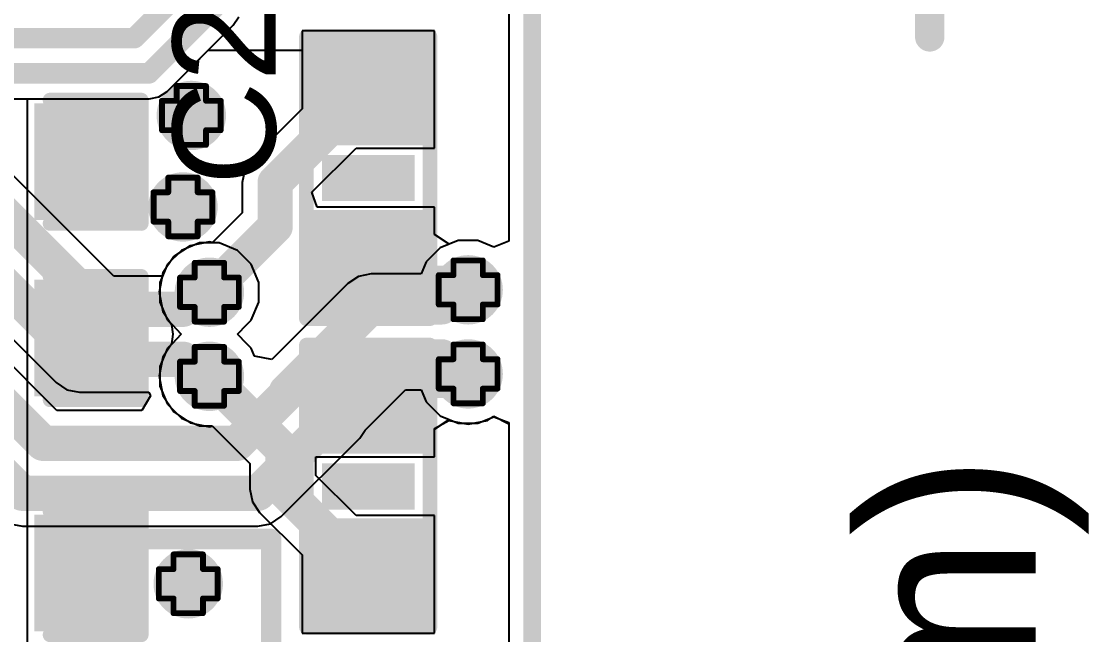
# Model space of a CAD drawing. Header units: inches. Extents: x -25 to 271, y -41 to 15.
# Drawn here: x 74.07 to 83.29, y -14.52 to -9.22 of the extents above; entities that cross this region are included whole.
import ezdxf

# ---------------------------------------------------------------- set-up
doc = ezdxf.new("R2010")
doc.units = ezdxf.units.IN
for name, color, linetype in [('Board_outline', 216, 'Continuous'), ('Bottom Layer', 5, 'Continuous'), ('Dimensions', 6, 'Continuous'), ('Drill Drawing', 1, 'Continuous'), ('Top Glue Points', 56, 'Continuous'), ('Top Layer', 1, 'Continuous'), ('Top Overlay', 2, 'Continuous'), ('Top Paste', 8, 'Continuous'), ('Top Solder', 216, 'Continuous'), ('Via Holes', 16, 'Continuous')]:
    doc.layers.add(name, color=color, linetype=linetype)
doc.styles.add('Arial', font='', dxfattribs={"height": 0.2})
doc.styles.get('Arial').set_extended_font_data('Arial')

# ---------------------------------------------------------------- blocks, each defined once
blk = doc.blocks.new('RES_0603_15')
at = {"layer": 'Top Layer'}
for points in [[(-0.381, 0.4445), (-0.381, -0.4445), (-1.143, -0.4445), (-1.143, 0.4445)], [(1.143, 0.4445), (1.143, -0.4445), (0.381, -0.4445), (0.381, 0.4445)]]:
    blk.add_hatch(color=1, dxfattribs=at).paths.add_polyline_path(points)
at = {"layer": 'Top Paste'}
for points in [[(-0.381, 0.4445), (-0.381, -0.4445), (-1.143, -0.4445), (-1.143, 0.4445)], [(1.143, 0.4445), (1.143, -0.4445), (0.381, -0.4445), (0.381, 0.4445)]]:
    blk.add_hatch(color=8, dxfattribs=at).paths.add_polyline_path(points)
at = {"layer": 'Top Solder'}
for points in [[(-0.2794, 0.5461), (-0.2794, -0.5461), (-1.2446, -0.5461), (-1.2446, 0.5461)], [(1.2446, 0.5461), (1.2446, -0.5461), (0.2794, -0.5461), (0.2794, 0.5461)]]:
    blk.add_hatch(color=216, dxfattribs=at).paths.add_polyline_path(points)
at = {"layer": 'Top Overlay', "const_width": 0.127}
for points in [[(-1.2192, -0.5334), (-1.2192, 0.5334)], [(1.2192, 0.5334), (-1.2192, 0.5334)], [(1.2192, -0.5334), (1.2192, 0.5334)], [(1.2192, -0.5334), (-1.2192, -0.5334)]]:
    blk.add_lwpolyline(points, dxfattribs=at)
at = {"layer": 'Top Overlay', "const_width": 0.0635}
for points in [[(-1.25095, 0.5334, 1), (-1.18745, 0.5334, 1)], [(-1.25095, 0.5334, 1), (-1.18745, 0.5334, 1)], [(1.18745, 0.5334, 1), (1.25095, 0.5334, 1)], [(1.18745, 0.5334, 1), (1.25095, 0.5334, 1)], [(-1.25095, -0.5334, 1), (-1.18745, -0.5334, 1)], [(-1.25095, -0.5334, 1), (-1.18745, -0.5334, 1)], [(1.18745, -0.5334, 1), (1.25095, -0.5334, 1)], [(1.18745, -0.5334, 1), (1.25095, -0.5334, 1)]]:
    blk.add_lwpolyline(points, format="xyb", close=True, dxfattribs=at)
blk = doc.blocks.new('RES_0603_16')
at = {"layer": 'Top Layer'}
for points in [[(-0.381, 0.4445), (-0.381, -0.4445), (-1.143, -0.4445), (-1.143, 0.4445)], [(1.143, 0.4445), (1.143, -0.4445), (0.381, -0.4445), (0.381, 0.4445)]]:
    blk.add_hatch(color=1, dxfattribs=at).paths.add_polyline_path(points)
at = {"layer": 'Top Paste'}
for points in [[(-0.381, 0.4445), (-0.381, -0.4445), (-1.143, -0.4445), (-1.143, 0.4445)], [(1.143, 0.4445), (1.143, -0.4445), (0.381, -0.4445), (0.381, 0.4445)]]:
    blk.add_hatch(color=8, dxfattribs=at).paths.add_polyline_path(points)
at = {"layer": 'Top Solder'}
for points in [[(-0.2794, 0.5461), (-0.2794, -0.5461), (-1.2446, -0.5461), (-1.2446, 0.5461)], [(1.2446, 0.5461), (1.2446, -0.5461), (0.2794, -0.5461), (0.2794, 0.5461)]]:
    blk.add_hatch(color=216, dxfattribs=at).paths.add_polyline_path(points)
at = {"layer": 'Top Overlay', "const_width": 0.127}
for points in [[(-1.2192, 0.5334), (-1.2192, -0.5334)], [(-1.2192, 0.5334), (1.2192, 0.5334)], [(1.2192, 0.5334), (1.2192, -0.5334)], [(-1.2192, -0.5334), (1.2192, -0.5334)]]:
    blk.add_lwpolyline(points, dxfattribs=at)
at = {"layer": 'Top Overlay', "const_width": 0.0635}
for points in [[(-1.25095, 0.5334, 1), (-1.18745, 0.5334, 1)], [(-1.25095, 0.5334, 1), (-1.18745, 0.5334, 1)], [(1.18745, 0.5334, 1), (1.25095, 0.5334, 1)], [(1.18745, 0.5334, 1), (1.25095, 0.5334, 1)], [(-1.25095, -0.5334, 1), (-1.18745, -0.5334, 1)], [(-1.25095, -0.5334, 1), (-1.18745, -0.5334, 1)], [(1.18745, -0.5334, 1), (1.25095, -0.5334, 1)], [(1.18745, -0.5334, 1), (1.25095, -0.5334, 1)]]:
    blk.add_lwpolyline(points, format="xyb", close=True, dxfattribs=at)
blk = doc.blocks.new('CAP_0603_37')
at = {"layer": 'Top Layer'}
for points in [[(-0.381, 0.4445), (-0.381, -0.4445), (-1.143, -0.4445), (-1.143, 0.4445)], [(1.143, 0.4445), (1.143, -0.4445), (0.381, -0.4445), (0.381, 0.4445)]]:
    blk.add_hatch(color=1, dxfattribs=at).paths.add_polyline_path(points)
at = {"layer": 'Top Paste'}
for points in [[(-0.381, 0.4445), (-0.381, -0.4445), (-1.143, -0.4445), (-1.143, 0.4445)], [(1.143, 0.4445), (1.143, -0.4445), (0.381, -0.4445), (0.381, 0.4445)]]:
    blk.add_hatch(color=8, dxfattribs=at).paths.add_polyline_path(points)
at = {"layer": 'Top Solder'}
for points in [[(-0.321, 0.5045), (-0.321, -0.5045), (-1.203, -0.5045), (-1.203, 0.5045)], [(1.203, 0.5045), (1.203, -0.5045), (0.321, -0.5045), (0.321, 0.5045)]]:
    blk.add_hatch(color=216, dxfattribs=at).paths.add_polyline_path(points)
at = {"layer": 'Top Overlay', "const_width": 0.127}
for points in [[(-0.4572, 0.5334), (-1.2446, 0.5334)], [(-1.2446, 0.5334), (-1.2446, -0.5334)], [(1.2446, 0.5334), (0.4572, 0.5334)], [(1.2446, 0.5334), (1.2446, -0.5334)], [(-0.4572, -0.5334), (-1.2446, -0.5334)], [(1.2446, -0.5334), (0.4572, -0.5334)]]:
    blk.add_lwpolyline(points, dxfattribs=at)
at = {"layer": 'Top Overlay', "const_width": 0.0635}
for points in [[(-1.2764, 0.5334, 1), (-1.2128, 0.5334, 1)], [(-1.2764, 0.5334, 1), (-1.2128, 0.5334, 1)], [(-0.4889, 0.5334, 1), (-0.4254, 0.5334, 1)], [(0.4254, 0.5334, 1), (0.4889, 0.5334, 1)], [(1.2128, 0.5334, 1), (1.2764, 0.5334, 1)], [(1.2128, 0.5334, 1), (1.2764, 0.5334, 1)], [(-1.2764, -0.5334, 1), (-1.2128, -0.5334, 1)], [(-1.2764, -0.5334, 1), (-1.2128, -0.5334, 1)], [(-0.4889, -0.5334, 1), (-0.4254, -0.5334, 1)], [(0.4254, -0.5334, 1), (0.4889, -0.5334, 1)], [(1.2128, -0.5334, 1), (1.2764, -0.5334, 1)], [(1.2128, -0.5334, 1), (1.2764, -0.5334, 1)]]:
    blk.add_lwpolyline(points, format="xyb", close=True, dxfattribs=at)
blk = doc.blocks.new('CAP_0603_39')
at = {"layer": 'Top Layer'}
for points in [[(-0.381, 0.4445), (-0.381, -0.4445), (-1.143, -0.4445), (-1.143, 0.4445)], [(1.143, 0.4445), (1.143, -0.4445), (0.381, -0.4445), (0.381, 0.4445)]]:
    blk.add_hatch(color=1, dxfattribs=at).paths.add_polyline_path(points)
at = {"layer": 'Top Paste'}
for points in [[(-0.381, 0.4445), (-0.381, -0.4445), (-1.143, -0.4445), (-1.143, 0.4445)], [(1.143, 0.4445), (1.143, -0.4445), (0.381, -0.4445), (0.381, 0.4445)]]:
    blk.add_hatch(color=8, dxfattribs=at).paths.add_polyline_path(points)
at = {"layer": 'Top Solder'}
for points in [[(-0.321, 0.5045), (-0.321, -0.5045), (-1.203, -0.5045), (-1.203, 0.5045)], [(1.203, 0.5045), (1.203, -0.5045), (0.321, -0.5045), (0.321, 0.5045)]]:
    blk.add_hatch(color=216, dxfattribs=at).paths.add_polyline_path(points)
at = {"layer": 'Top Overlay', "const_width": 0.127}
for points in [[(-0.4572, 0.5334), (-1.2446, 0.5334)], [(-1.2446, 0.5334), (-1.2446, -0.5334)], [(1.2446, 0.5334), (0.4572, 0.5334)], [(1.2446, 0.5334), (1.2446, -0.5334)], [(-0.4572, -0.5334), (-1.2446, -0.5334)], [(1.2446, -0.5334), (0.4572, -0.5334)]]:
    blk.add_lwpolyline(points, dxfattribs=at)
at = {"layer": 'Top Overlay', "const_width": 0.0635}
for points in [[(-1.2764, 0.5334, 1), (-1.2128, 0.5334, 1)], [(-1.2764, 0.5334, 1), (-1.2128, 0.5334, 1)], [(-0.4889, 0.5334, 1), (-0.4254, 0.5334, 1)], [(0.4254, 0.5334, 1), (0.4889, 0.5334, 1)], [(1.2128, 0.5334, 1), (1.2764, 0.5334, 1)], [(1.2128, 0.5334, 1), (1.2764, 0.5334, 1)], [(-1.2764, -0.5334, 1), (-1.2128, -0.5334, 1)], [(-1.2764, -0.5334, 1), (-1.2128, -0.5334, 1)], [(-0.4889, -0.5334, 1), (-0.4254, -0.5334, 1)], [(0.4254, -0.5334, 1), (0.4889, -0.5334, 1)], [(1.2128, -0.5334, 1), (1.2764, -0.5334, 1)], [(1.2128, -0.5334, 1), (1.2764, -0.5334, 1)]]:
    blk.add_lwpolyline(points, format="xyb", close=True, dxfattribs=at)
blk = doc.blocks.new('CAP_0603_43')
at = {"layer": 'Top Layer'}
for points in [[(-0.381, 0.4445), (-0.381, -0.4445), (-1.143, -0.4445), (-1.143, 0.4445)], [(1.143, 0.4445), (1.143, -0.4445), (0.381, -0.4445), (0.381, 0.4445)]]:
    blk.add_hatch(color=1, dxfattribs=at).paths.add_polyline_path(points)
at = {"layer": 'Top Paste'}
for points in [[(-0.381, 0.4445), (-0.381, -0.4445), (-1.143, -0.4445), (-1.143, 0.4445)], [(1.143, 0.4445), (1.143, -0.4445), (0.381, -0.4445), (0.381, 0.4445)]]:
    blk.add_hatch(color=8, dxfattribs=at).paths.add_polyline_path(points)
at = {"layer": 'Top Solder'}
for points in [[(-0.321, 0.5045), (-0.321, -0.5045), (-1.203, -0.5045), (-1.203, 0.5045)], [(1.203, 0.5045), (1.203, -0.5045), (0.321, -0.5045), (0.321, 0.5045)]]:
    blk.add_hatch(color=216, dxfattribs=at).paths.add_polyline_path(points)
at = {"layer": 'Top Overlay', "const_width": 0.127}
for points in [[(-0.4572, 0.5334), (-1.2446, 0.5334)], [(-1.2446, 0.5334), (-1.2446, -0.5334)], [(1.2446, 0.5334), (0.4572, 0.5334)], [(1.2446, 0.5334), (1.2446, -0.5334)], [(-0.4572, -0.5334), (-1.2446, -0.5334)], [(1.2446, -0.5334), (0.4572, -0.5334)]]:
    blk.add_lwpolyline(points, dxfattribs=at)
at = {"layer": 'Top Overlay', "const_width": 0.0635}
for points in [[(-1.2764, 0.5334, 1), (-1.2128, 0.5334, 1)], [(-1.2764, 0.5334, 1), (-1.2128, 0.5334, 1)], [(-0.4889, 0.5334, 1), (-0.4254, 0.5334, 1)], [(0.4254, 0.5334, 1), (0.4889, 0.5334, 1)], [(1.2128, 0.5334, 1), (1.2764, 0.5334, 1)], [(1.2128, 0.5334, 1), (1.2764, 0.5334, 1)], [(-1.2764, -0.5334, 1), (-1.2128, -0.5334, 1)], [(-1.2764, -0.5334, 1), (-1.2128, -0.5334, 1)], [(-0.4889, -0.5334, 1), (-0.4254, -0.5334, 1)], [(0.4254, -0.5334, 1), (0.4889, -0.5334, 1)], [(1.2128, -0.5334, 1), (1.2764, -0.5334, 1)], [(1.2128, -0.5334, 1), (1.2764, -0.5334, 1)]]:
    blk.add_lwpolyline(points, format="xyb", close=True, dxfattribs=at)

msp = doc.modelspace()

# ---------------------------------------------------------------- hatches: boundary and pattern name
at = {"layer": 'Bottom Layer'}
h = msp.add_hatch(color=5, dxfattribs=at)
edge = h.paths.add_edge_path()
edge.add_arc((75.5357, -10.0291), 0.3, 0, 360)
h = msp.add_hatch(color=5, dxfattribs=at)
edge = h.paths.add_edge_path()
edge.add_arc((75.4634, -10.8199), 0.3, 0, 360)
h = msp.add_hatch(color=5, dxfattribs=at)
edge = h.paths.add_edge_path()
edge.add_arc((77.9272, -11.5364), 0.3, 0, 360)
h = msp.add_hatch(color=5, dxfattribs=at)
edge = h.paths.add_edge_path()
edge.add_arc((75.692, -11.557), 0.3, 0, 360)
h = msp.add_hatch(color=5, dxfattribs=at)
edge = h.paths.add_edge_path()
edge.add_arc((75.692, -12.284), 0.3, 0, 360)
h = msp.add_hatch(color=5, dxfattribs=at)
edge = h.paths.add_edge_path()
edge.add_arc((77.9272, -12.2634), 0.3, 0, 360)
h = msp.add_hatch(color=5, dxfattribs=at)
edge = h.paths.add_edge_path()
edge.add_arc((75.5091, -14.0778), 0.3, 0, 360)
at = {"layer": 'Top Glue Points'}
for points in [[(76.6636, -10.7696), (77.4637, -10.7696), (77.4637, -10.3698), (76.6636, -10.3698)], [(76.6636, -13.4366), (77.4637, -13.4366), (77.4637, -13.0368), (76.6636, -13.0368)]]:
    msp.add_hatch(color=56, dxfattribs=at).paths.add_polyline_path(points)
at = {"layer": 'Top Layer'}
h = msp.add_hatch(color=1, dxfattribs=at)
edge = h.paths.add_edge_path()
edge.add_arc((75.5357, -10.0291), 0.3, 0, 360)
h = msp.add_hatch(color=1, dxfattribs=at)
edge = h.paths.add_edge_path()
edge.add_arc((75.4634, -10.8199), 0.3, 0, 360)
h = msp.add_hatch(color=1, dxfattribs=at)
edge = h.paths.add_edge_path()
edge.add_arc((77.9272, -11.5364), 0.3, 0, 360)
h = msp.add_hatch(color=1, dxfattribs=at)
edge = h.paths.add_edge_path()
edge.add_arc((75.692, -11.557), 0.3, 0, 360)
h = msp.add_hatch(color=1, dxfattribs=at)
edge = h.paths.add_edge_path()
edge.add_arc((75.692, -12.284), 0.3, 0, 360)
h = msp.add_hatch(color=1, dxfattribs=at)
edge = h.paths.add_edge_path()
edge.add_arc((77.9272, -12.2634), 0.3, 0, 360)
h = msp.add_hatch(color=1, dxfattribs=at)
edge = h.paths.add_edge_path()
edge.add_arc((75.5091, -14.0778), 0.3, 0, 360)
at = {"layer": 'Via Holes'}
h = msp.add_hatch(color=7, dxfattribs=at)
edge = h.paths.add_edge_path()
edge.add_arc((75.5357, -10.0291), 0.15, 0, 360)
h = msp.add_hatch(color=7, dxfattribs=at)
edge = h.paths.add_edge_path()
edge.add_arc((75.4634, -10.8199), 0.15, 0, 360)
h = msp.add_hatch(color=7, dxfattribs=at)
edge = h.paths.add_edge_path()
edge.add_arc((75.692, -11.557), 0.15, 0, 360)
h = msp.add_hatch(color=7, dxfattribs=at)
edge = h.paths.add_edge_path()
edge.add_arc((77.9272, -11.5364), 0.15, 0, 360)
h = msp.add_hatch(color=7, dxfattribs=at)
edge = h.paths.add_edge_path()
edge.add_arc((75.692, -12.284), 0.15, 0, 360)
h = msp.add_hatch(color=7, dxfattribs=at)
edge = h.paths.add_edge_path()
edge.add_arc((77.9272, -12.2634), 0.15, 0, 360)
h = msp.add_hatch(color=7, dxfattribs=at)
edge = h.paths.add_edge_path()
edge.add_arc((75.5091, -14.0778), 0.15, 0, 360)

# ---------------------------------------------------------------- linework, layer by layer
at = {"layer": 'Board_outline', "const_width": 0.1524}
msp.add_lwpolyline([(78.4812, -32.9885), (78.4812, 2.0114)], dxfattribs=at)
at = {"layer": 'Bottom Layer'}
for p, q in [((78.2773, 2.007), (78.2773, -11.1167)), ((74.8665, -11.4197), (71.3987, -7.952)), ((72.7154, -10.6851), (74.3682, -12.3378)), ((75.6071, -11.13), (75.4501, -11.195)), ((75.7769, -11.13), (75.6071, -11.13)), ((75.9339, -11.195), (75.7769, -11.13)), ((77.8423, -11.1094), (77.6853, -11.1744)), ((78.0121, -11.1094), (77.8423, -11.1094)), ((78.1503, -11.1666), (78.0121, -11.1094)), ((78.2773, -11.1167), (78.1503, -11.1666)), ((75.4501, -11.195), (75.33, -11.3151)), ((76.054, -11.3151), (75.9339, -11.195)), ((77.6853, -11.1744), (77.5652, -11.2945)), ((75.33, -11.3151), (75.2867, -11.4197)), ((76.119, -11.4721), (76.054, -11.3151)), ((77.5652, -11.2945), (77.5219, -11.3991)), ((75.2867, -11.4197), (74.8665, -11.4197)), ((76.98, -11.4208), (76.8876, -11.4826)), ((77.0891, -11.3991), (76.98, -11.4208)), ((77.5219, -11.3991), (77.0891, -11.3991)), ((76.119, -11.6419), (76.119, -11.4721)), ((76.8876, -11.4826), (76.2315, -12.1387)), ((76.8876, -11.4826), (76.8876, -11.4826)), ((74.3732, -12.5785), (73.3878, -11.5932)), ((76.054, -11.7989), (76.119, -11.6419)), ((76.0153, -11.8375), (76.054, -11.7989)), ((75.9353, -11.9205), (76.0153, -11.8375)), ((76.0153, -12.0035), (75.9353, -11.9205)), ((76.054, -12.0421), (76.0153, -12.0035)), ((76.0817, -12.1089), (76.054, -12.0421)), ((76.2315, -12.1387), (76.0817, -12.1089)), ((74.3682, -12.3378), (74.3682, -12.3378)), ((74.3682, -12.3378), (74.4606, -12.3996)), ((74.4606, -12.3996), (74.5696, -12.4213)), ((74.5696, -12.4213), (74.5696, -12.4213)), ((74.5696, -12.4213), (75.1674, -12.4213)), ((75.1674, -12.4213), (75.1838, -12.4515)), ((77.0361, -12.7505), (77.3859, -12.4007)), ((77.3859, -12.4007), (77.5219, -12.4007)), ((77.5219, -12.4007), (77.5652, -12.5053)), ((75.1838, -12.4515), (75.1083, -12.5785)), ((77.5652, -12.5053), (77.6853, -12.6254)), ((75.1083, -12.5785), (74.3732, -12.5785)), ((77.6853, -12.6254), (77.8423, -12.6904)), ((77.8423, -12.6904), (78.0121, -12.6904)), ((78.0121, -12.6904), (78.1503, -12.6332)), ((78.1503, -12.6332), (78.2773, -12.6831)), ((78.2773, -12.6831), (78.2773, -32.9885)), ((76.9911, -12.8178), (77.0361, -12.7505)), ((76.3123, -13.4966), (76.9911, -12.8178)), ((76.9911, -12.8178), (76.9911, -12.8178)), ((76.2199, -13.5584), (76.3123, -13.4966)), ((73.9673, -13.5584), (74.0763, -13.5801)), ((74.0763, -13.5801), (74.0764, -13.5801)), ((74.0764, -13.5801), (76.1108, -13.5801)), ((76.1108, -13.5801), (76.1109, -13.5801)), ((76.1109, -13.5801), (76.2199, -13.5584))]:
    msp.add_line(p, q, dxfattribs=at)
at = {"layer": 'Bottom Layer', "const_width": 0.3048}
for points in [[(71.1973, -8.1534), (74.7485, -11.7046)], [(71.0184, -8.5852), (74.5696, -12.1364)], [(75.4645, -11.7046), (75.6121, -11.557)], [(75.6121, -11.557), (75.692, -11.557)], [(77.6997, -11.684), (77.8473, -11.5364)], [(77.8473, -11.5364), (77.9272, -11.5364)], [(74.7485, -11.7046), (75.4645, -11.7046)], [(76.3579, -12.4152), (77.0891, -11.684)], [(77.0891, -11.684), (77.6997, -11.684)], [(73.1864, -11.7946), (74.2552, -12.8634)], [(74.5696, -12.1364), (75.4645, -12.1364)], [(75.4645, -12.1364), (75.6121, -12.284)], [(76.7897, -12.5941), (77.2679, -12.1158)], [(77.2679, -12.1158), (77.6997, -12.1158)], [(77.6997, -12.1158), (77.8473, -12.2634)], [(73.0075, -12.2264), (74.0763, -13.2952)], [(75.6121, -12.284), (75.692, -12.284)], [(77.8473, -12.2634), (77.9272, -12.2634)], [(76.3579, -12.4375), (76.3579, -12.4152)], [(75.932, -12.8634), (76.3579, -12.4375)], [(76.7897, -12.6164), (76.7897, -12.5941)], [(76.1109, -13.2952), (76.7897, -12.6164)], [(74.2552, -12.8634), (75.932, -12.8634)], [(74.0763, -13.2952), (76.1109, -13.2952)]]:
    msp.add_lwpolyline(points, dxfattribs=at)
at = {"layer": 'Bottom Layer', "const_width": 0.1524}
for points in [[(75.5359, -11.557, 1), (75.6883, -11.557, 1)], [(75.5359, -11.557, 1), (75.6883, -11.557, 1)], [(75.6158, -11.557, 1), (75.7682, -11.557, 1)], [(77.7711, -11.5364, 1), (77.9235, -11.5364, 1)], [(77.7711, -11.5364, 1), (77.9235, -11.5364, 1)], [(77.851, -11.5364, 1), (78.0034, -11.5364, 1)], [(74.6723, -11.7046, 1), (74.8247, -11.7046, 1)], [(74.6723, -11.7046, 1), (74.8247, -11.7046, 1)], [(75.3883, -11.7046, 1), (75.5407, -11.7046, 1)], [(75.3883, -11.7046, 1), (75.5407, -11.7046, 1)], [(77.0129, -11.684, 1), (77.1653, -11.684, 1)], [(77.0129, -11.684, 1), (77.1653, -11.684, 1)], [(77.6235, -11.684, 1), (77.7759, -11.684, 1)], [(77.6235, -11.684, 1), (77.7759, -11.684, 1)], [(74.4934, -12.1364, 1), (74.6458, -12.1364, 1)], [(74.4934, -12.1364, 1), (74.6458, -12.1364, 1)], [(75.3883, -12.1364, 1), (75.5407, -12.1364, 1)], [(75.3883, -12.1364, 1), (75.5407, -12.1364, 1)], [(77.1917, -12.1158, 1), (77.3441, -12.1158, 1)], [(77.1917, -12.1158, 1), (77.3441, -12.1158, 1)], [(77.6235, -12.1158, 1), (77.7759, -12.1158, 1)], [(77.6235, -12.1158, 1), (77.7759, -12.1158, 1)], [(75.5359, -12.284, 1), (75.6883, -12.284, 1)], [(75.5359, -12.284, 1), (75.6883, -12.284, 1)], [(75.6158, -12.284, 1), (75.7682, -12.284, 1)], [(77.7711, -12.2634, 1), (77.9235, -12.2634, 1)], [(77.7711, -12.2634, 1), (77.9235, -12.2634, 1)], [(77.851, -12.2634, 1), (78.0034, -12.2634, 1)], [(76.2817, -12.4152, 1), (76.4341, -12.4152, 1)], [(76.2817, -12.4152, 1), (76.4341, -12.4152, 1)], [(76.2817, -12.4375, 1), (76.4341, -12.4375, 1)], [(76.2817, -12.4375, 1), (76.4341, -12.4375, 1)], [(76.7135, -12.5941, 1), (76.8659, -12.5941, 1)], [(76.7135, -12.5941, 1), (76.8659, -12.5941, 1)], [(76.7135, -12.6164, 1), (76.8659, -12.6164, 1)], [(76.7135, -12.6164, 1), (76.8659, -12.6164, 1)], [(74.179, -12.8634, 1), (74.3314, -12.8634, 1)], [(74.179, -12.8634, 1), (74.3314, -12.8634, 1)], [(75.8558, -12.8634, 1), (76.0082, -12.8634, 1)], [(75.8558, -12.8634, 1), (76.0082, -12.8634, 1)], [(74.0001, -13.2952, 1), (74.1525, -13.2952, 1)], [(74.0001, -13.2952, 1), (74.1525, -13.2952, 1)], [(76.0347, -13.2952, 1), (76.1871, -13.2952, 1)], [(76.0347, -13.2952, 1), (76.1871, -13.2952, 1)]]:
    msp.add_lwpolyline(points, format="xyb", close=True, dxfattribs=at)
at = {"layer": 'Dimensions', "const_width": 0.254}
msp.add_lwpolyline([(81.915, -9.3498), (81.915, 3.4502)], dxfattribs=at)
at = {"layer": 'Dimensions', "const_width": 0.127}
msp.add_lwpolyline([(81.8515, -9.3498, 1), (81.9785, -9.3498, 1)], format="xyb", close=True, dxfattribs=at)
at = {"layer": 'Drill Drawing', "const_width": 0.0508}
for points in [[(75.4087, -9.9021), (75.4087, -9.7751)], [(75.4087, -9.7751), (75.6627, -9.7751)], [(75.6627, -9.9021), (75.6627, -9.7751)], [(75.2817, -10.1561), (75.2817, -9.9021)], [(75.2817, -9.9021), (75.4087, -9.9021)], [(75.6627, -9.9021), (75.7897, -9.9021)], [(75.7897, -10.1561), (75.7897, -9.9021)], [(75.2817, -10.1561), (75.4087, -10.1561)], [(75.4087, -10.2831), (75.4087, -10.1561)], [(75.6627, -10.1561), (75.7897, -10.1561)], [(75.6627, -10.2831), (75.6627, -10.1561)], [(75.4087, -10.2831), (75.6627, -10.2831)], [(75.3364, -10.6929), (75.3364, -10.5659)], [(75.3364, -10.5659), (75.5904, -10.5659)], [(75.5904, -10.6929), (75.5904, -10.5659)], [(75.2094, -10.9469), (75.2094, -10.6929)], [(75.2094, -10.6929), (75.3364, -10.6929)], [(75.5904, -10.6929), (75.7174, -10.6929)], [(75.7174, -10.9469), (75.7174, -10.6929)], [(75.2094, -10.9469), (75.3364, -10.9469)], [(75.3364, -11.0739), (75.3364, -10.9469)], [(75.5904, -10.9469), (75.7174, -10.9469)], [(75.5904, -11.0739), (75.5904, -10.9469)], [(75.3364, -11.0739), (75.5904, -11.0739)], [(75.565, -11.43), (75.565, -11.303)], [(75.565, -11.303), (75.819, -11.303)], [(75.819, -11.43), (75.819, -11.303)], [(77.8002, -11.4094), (77.8002, -11.2824)], [(77.8002, -11.2824), (78.0542, -11.2824)], [(78.0542, -11.4094), (78.0542, -11.2824)], [(75.438, -11.684), (75.438, -11.43)], [(75.438, -11.43), (75.565, -11.43)], [(75.819, -11.43), (75.946, -11.43)], [(75.946, -11.684), (75.946, -11.43)], [(77.6732, -11.6634), (77.6732, -11.4094)], [(77.6732, -11.4094), (77.8002, -11.4094)], [(78.0542, -11.4094), (78.1812, -11.4094)], [(78.1812, -11.6634), (78.1812, -11.4094)], [(75.438, -11.684), (75.565, -11.684)], [(75.565, -11.811), (75.565, -11.684)], [(75.819, -11.684), (75.946, -11.684)], [(75.819, -11.811), (75.819, -11.684)], [(77.6732, -11.6634), (77.8002, -11.6634)], [(77.8002, -11.7904), (77.8002, -11.6634)], [(78.0542, -11.6634), (78.1812, -11.6634)], [(78.0542, -11.7904), (78.0542, -11.6634)], [(75.565, -11.811), (75.819, -11.811)], [(77.8002, -11.7904), (78.0542, -11.7904)], [(77.8002, -12.1364), (77.8002, -12.0094)], [(77.8002, -12.0094), (78.0542, -12.0094)], [(78.0542, -12.1364), (78.0542, -12.0094)], [(75.565, -12.157), (75.565, -12.03)], [(75.565, -12.03), (75.819, -12.03)], [(75.819, -12.157), (75.819, -12.03)], [(75.438, -12.411), (75.438, -12.157)], [(75.438, -12.157), (75.565, -12.157)], [(75.819, -12.157), (75.946, -12.157)], [(75.946, -12.411), (75.946, -12.157)], [(77.6732, -12.3904), (77.6732, -12.1364)], [(77.6732, -12.1364), (77.8002, -12.1364)], [(78.0542, -12.1364), (78.1812, -12.1364)], [(78.1812, -12.3904), (78.1812, -12.1364)], [(75.438, -12.411), (75.565, -12.411)], [(75.565, -12.538), (75.565, -12.411)], [(75.819, -12.411), (75.946, -12.411)], [(75.819, -12.538), (75.819, -12.411)], [(77.6732, -12.3904), (77.8002, -12.3904)], [(77.8002, -12.5174), (77.8002, -12.3904)], [(78.0542, -12.3904), (78.1812, -12.3904)], [(78.0542, -12.5174), (78.0542, -12.3904)], [(75.565, -12.538), (75.819, -12.538)], [(77.8002, -12.5174), (78.0542, -12.5174)], [(75.3821, -13.9508), (75.3821, -13.8238)], [(75.3821, -13.8238), (75.6361, -13.8238)], [(75.6361, -13.9508), (75.6361, -13.8238)], [(75.2551, -14.2048), (75.2551, -13.9508)], [(75.2551, -13.9508), (75.3821, -13.9508)], [(75.6361, -13.9508), (75.7631, -13.9508)], [(75.7631, -14.2048), (75.7631, -13.9508)], [(75.2551, -14.2048), (75.3821, -14.2048)], [(75.3821, -14.3318), (75.3821, -14.2048)], [(75.6361, -14.2048), (75.7631, -14.2048)], [(75.6361, -14.3318), (75.6361, -14.2048)], [(75.3821, -14.3318), (75.6361, -14.3318)]]:
    msp.add_lwpolyline(points, dxfattribs=at)
at = {"layer": 'Drill Drawing', "const_width": 0.0254}
for points in [[(75.396, -9.7751, 1), (75.4214, -9.7751, 1)], [(75.396, -9.7751, 1), (75.4214, -9.7751, 1)], [(75.65, -9.7751, 1), (75.6754, -9.7751, 1)], [(75.65, -9.7751, 1), (75.6754, -9.7751, 1)], [(75.269, -9.9021, 1), (75.2944, -9.9021, 1)], [(75.269, -9.9021, 1), (75.2944, -9.9021, 1)], [(75.396, -9.9021, 1), (75.4214, -9.9021, 1)], [(75.396, -9.9021, 1), (75.4214, -9.9021, 1)], [(75.65, -9.9021, 1), (75.6754, -9.9021, 1)], [(75.65, -9.9021, 1), (75.6754, -9.9021, 1)], [(75.777, -9.9021, 1), (75.8024, -9.9021, 1)], [(75.777, -9.9021, 1), (75.8024, -9.9021, 1)], [(75.269, -10.1561, 1), (75.2944, -10.1561, 1)], [(75.269, -10.1561, 1), (75.2944, -10.1561, 1)], [(75.396, -10.1561, 1), (75.4214, -10.1561, 1)], [(75.396, -10.1561, 1), (75.4214, -10.1561, 1)], [(75.65, -10.1561, 1), (75.6754, -10.1561, 1)], [(75.65, -10.1561, 1), (75.6754, -10.1561, 1)], [(75.777, -10.1561, 1), (75.8024, -10.1561, 1)], [(75.777, -10.1561, 1), (75.8024, -10.1561, 1)], [(75.396, -10.2831, 1), (75.4214, -10.2831, 1)], [(75.396, -10.2831, 1), (75.4214, -10.2831, 1)], [(75.65, -10.2831, 1), (75.6754, -10.2831, 1)], [(75.65, -10.2831, 1), (75.6754, -10.2831, 1)], [(75.3237, -10.5659, 1), (75.3491, -10.5659, 1)], [(75.3237, -10.5659, 1), (75.3491, -10.5659, 1)], [(75.5777, -10.5659, 1), (75.6031, -10.5659, 1)], [(75.5777, -10.5659, 1), (75.6031, -10.5659, 1)], [(75.1967, -10.6929, 1), (75.2221, -10.6929, 1)], [(75.1967, -10.6929, 1), (75.2221, -10.6929, 1)], [(75.3237, -10.6929, 1), (75.3491, -10.6929, 1)], [(75.3237, -10.6929, 1), (75.3491, -10.6929, 1)], [(75.5777, -10.6929, 1), (75.6031, -10.6929, 1)], [(75.5777, -10.6929, 1), (75.6031, -10.6929, 1)], [(75.7047, -10.6929, 1), (75.7301, -10.6929, 1)], [(75.7047, -10.6929, 1), (75.7301, -10.6929, 1)], [(75.1967, -10.9469, 1), (75.2221, -10.9469, 1)], [(75.1967, -10.9469, 1), (75.2221, -10.9469, 1)], [(75.3237, -10.9469, 1), (75.3491, -10.9469, 1)], [(75.3237, -10.9469, 1), (75.3491, -10.9469, 1)], [(75.5777, -10.9469, 1), (75.6031, -10.9469, 1)], [(75.5777, -10.9469, 1), (75.6031, -10.9469, 1)], [(75.7047, -10.9469, 1), (75.7301, -10.9469, 1)], [(75.7047, -10.9469, 1), (75.7301, -10.9469, 1)], [(75.3237, -11.0739, 1), (75.3491, -11.0739, 1)], [(75.3237, -11.0739, 1), (75.3491, -11.0739, 1)], [(75.5777, -11.0739, 1), (75.6031, -11.0739, 1)], [(75.5777, -11.0739, 1), (75.6031, -11.0739, 1)], [(75.5523, -11.303, 1), (75.5777, -11.303, 1)], [(75.5523, -11.303, 1), (75.5777, -11.303, 1)], [(75.8063, -11.303, 1), (75.8317, -11.303, 1)], [(75.8063, -11.303, 1), (75.8317, -11.303, 1)], [(77.7875, -11.2824, 1), (77.8129, -11.2824, 1)], [(77.7875, -11.2824, 1), (77.8129, -11.2824, 1)], [(78.0415, -11.2824, 1), (78.0669, -11.2824, 1)], [(78.0415, -11.2824, 1), (78.0669, -11.2824, 1)], [(75.4253, -11.43, 1), (75.4507, -11.43, 1)], [(75.4253, -11.43, 1), (75.4507, -11.43, 1)], [(75.5523, -11.43, 1), (75.5777, -11.43, 1)], [(75.5523, -11.43, 1), (75.5777, -11.43, 1)], [(75.8063, -11.43, 1), (75.8317, -11.43, 1)], [(75.8063, -11.43, 1), (75.8317, -11.43, 1)], [(75.9333, -11.43, 1), (75.9587, -11.43, 1)], [(75.9333, -11.43, 1), (75.9587, -11.43, 1)], [(77.6605, -11.4094, 1), (77.6859, -11.4094, 1)], [(77.6605, -11.4094, 1), (77.6859, -11.4094, 1)], [(77.7875, -11.4094, 1), (77.8129, -11.4094, 1)], [(77.7875, -11.4094, 1), (77.8129, -11.4094, 1)], [(78.0415, -11.4094, 1), (78.0669, -11.4094, 1)], [(78.0415, -11.4094, 1), (78.0669, -11.4094, 1)], [(78.1685, -11.4094, 1), (78.1939, -11.4094, 1)], [(78.1685, -11.4094, 1), (78.1939, -11.4094, 1)], [(75.4253, -11.684, 1), (75.4507, -11.684, 1)], [(75.4253, -11.684, 1), (75.4507, -11.684, 1)], [(75.5523, -11.684, 1), (75.5777, -11.684, 1)], [(75.5523, -11.684, 1), (75.5777, -11.684, 1)], [(75.8063, -11.684, 1), (75.8317, -11.684, 1)], [(75.8063, -11.684, 1), (75.8317, -11.684, 1)], [(75.9333, -11.684, 1), (75.9587, -11.684, 1)], [(75.9333, -11.684, 1), (75.9587, -11.684, 1)], [(77.6605, -11.6634, 1), (77.6859, -11.6634, 1)], [(77.6605, -11.6634, 1), (77.6859, -11.6634, 1)], [(77.7875, -11.6634, 1), (77.8129, -11.6634, 1)], [(77.7875, -11.6634, 1), (77.8129, -11.6634, 1)], [(78.0415, -11.6634, 1), (78.0669, -11.6634, 1)], [(78.0415, -11.6634, 1), (78.0669, -11.6634, 1)], [(78.1685, -11.6634, 1), (78.1939, -11.6634, 1)], [(78.1685, -11.6634, 1), (78.1939, -11.6634, 1)], [(75.5523, -11.811, 1), (75.5777, -11.811, 1)], [(75.5523, -11.811, 1), (75.5777, -11.811, 1)], [(75.8063, -11.811, 1), (75.8317, -11.811, 1)], [(75.8063, -11.811, 1), (75.8317, -11.811, 1)], [(77.7875, -11.7904, 1), (77.8129, -11.7904, 1)], [(77.7875, -11.7904, 1), (77.8129, -11.7904, 1)], [(78.0415, -11.7904, 1), (78.0669, -11.7904, 1)], [(78.0415, -11.7904, 1), (78.0669, -11.7904, 1)], [(77.7875, -12.0094, 1), (77.8129, -12.0094, 1)], [(77.7875, -12.0094, 1), (77.8129, -12.0094, 1)], [(78.0415, -12.0094, 1), (78.0669, -12.0094, 1)], [(78.0415, -12.0094, 1), (78.0669, -12.0094, 1)], [(75.5523, -12.03, 1), (75.5777, -12.03, 1)], [(75.5523, -12.03, 1), (75.5777, -12.03, 1)], [(75.8063, -12.03, 1), (75.8317, -12.03, 1)], [(75.8063, -12.03, 1), (75.8317, -12.03, 1)], [(75.4253, -12.157, 1), (75.4507, -12.157, 1)], [(75.4253, -12.157, 1), (75.4507, -12.157, 1)], [(75.5523, -12.157, 1), (75.5777, -12.157, 1)], [(75.5523, -12.157, 1), (75.5777, -12.157, 1)], [(75.8063, -12.157, 1), (75.8317, -12.157, 1)], [(75.8063, -12.157, 1), (75.8317, -12.157, 1)], [(75.9333, -12.157, 1), (75.9587, -12.157, 1)], [(75.9333, -12.157, 1), (75.9587, -12.157, 1)], [(77.6605, -12.1364, 1), (77.6859, -12.1364, 1)], [(77.6605, -12.1364, 1), (77.6859, -12.1364, 1)], [(77.7875, -12.1364, 1), (77.8129, -12.1364, 1)], [(77.7875, -12.1364, 1), (77.8129, -12.1364, 1)], [(78.0415, -12.1364, 1), (78.0669, -12.1364, 1)], [(78.0415, -12.1364, 1), (78.0669, -12.1364, 1)], [(78.1685, -12.1364, 1), (78.1939, -12.1364, 1)], [(78.1685, -12.1364, 1), (78.1939, -12.1364, 1)], [(75.4253, -12.411, 1), (75.4507, -12.411, 1)], [(75.4253, -12.411, 1), (75.4507, -12.411, 1)], [(75.5523, -12.411, 1), (75.5777, -12.411, 1)], [(75.5523, -12.411, 1), (75.5777, -12.411, 1)], [(75.8063, -12.411, 1), (75.8317, -12.411, 1)], [(75.8063, -12.411, 1), (75.8317, -12.411, 1)], [(75.9333, -12.411, 1), (75.9587, -12.411, 1)], [(75.9333, -12.411, 1), (75.9587, -12.411, 1)], [(77.6605, -12.3904, 1), (77.6859, -12.3904, 1)], [(77.6605, -12.3904, 1), (77.6859, -12.3904, 1)], [(77.7875, -12.3904, 1), (77.8129, -12.3904, 1)], [(77.7875, -12.3904, 1), (77.8129, -12.3904, 1)], [(78.0415, -12.3904, 1), (78.0669, -12.3904, 1)], [(78.0415, -12.3904, 1), (78.0669, -12.3904, 1)], [(78.1685, -12.3904, 1), (78.1939, -12.3904, 1)], [(78.1685, -12.3904, 1), (78.1939, -12.3904, 1)], [(75.5523, -12.538, 1), (75.5777, -12.538, 1)], [(75.5523, -12.538, 1), (75.5777, -12.538, 1)], [(75.8063, -12.538, 1), (75.8317, -12.538, 1)], [(75.8063, -12.538, 1), (75.8317, -12.538, 1)], [(77.7875, -12.5174, 1), (77.8129, -12.5174, 1)], [(77.7875, -12.5174, 1), (77.8129, -12.5174, 1)], [(78.0415, -12.5174, 1), (78.0669, -12.5174, 1)], [(78.0415, -12.5174, 1), (78.0669, -12.5174, 1)], [(75.3694, -13.8238, 1), (75.3948, -13.8238, 1)], [(75.3694, -13.8238, 1), (75.3948, -13.8238, 1)], [(75.6234, -13.8238, 1), (75.6488, -13.8238, 1)], [(75.6234, -13.8238, 1), (75.6488, -13.8238, 1)], [(75.2424, -13.9508, 1), (75.2678, -13.9508, 1)], [(75.2424, -13.9508, 1), (75.2678, -13.9508, 1)], [(75.3694, -13.9508, 1), (75.3948, -13.9508, 1)], [(75.3694, -13.9508, 1), (75.3948, -13.9508, 1)], [(75.6234, -13.9508, 1), (75.6488, -13.9508, 1)], [(75.6234, -13.9508, 1), (75.6488, -13.9508, 1)], [(75.7504, -13.9508, 1), (75.7758, -13.9508, 1)], [(75.7504, -13.9508, 1), (75.7758, -13.9508, 1)], [(75.2424, -14.2048, 1), (75.2678, -14.2048, 1)], [(75.2424, -14.2048, 1), (75.2678, -14.2048, 1)], [(75.3694, -14.2048, 1), (75.3948, -14.2048, 1)], [(75.3694, -14.2048, 1), (75.3948, -14.2048, 1)], [(75.6234, -14.2048, 1), (75.6488, -14.2048, 1)], [(75.6234, -14.2048, 1), (75.6488, -14.2048, 1)], [(75.7504, -14.2048, 1), (75.7758, -14.2048, 1)], [(75.7504, -14.2048, 1), (75.7758, -14.2048, 1)], [(75.3694, -14.3318, 1), (75.3948, -14.3318, 1)], [(75.3694, -14.3318, 1), (75.3948, -14.3318, 1)], [(75.6234, -14.3318, 1), (75.6488, -14.3318, 1)], [(75.6234, -14.3318, 1), (75.6488, -14.3318, 1)]]:
    msp.add_lwpolyline(points, format="xyb", close=True, dxfattribs=at)
at = {"layer": 'Top Layer'}
for p, q in [((78.2773, 2.007), (78.2773, -11.1167)), ((75.8985, -9.2481), (75.9462, -9.1767)), ((75.3256, -9.8209), (75.8985, -9.2481)), ((77.6351, -9.2964), (76.4921, -9.2964)), ((76.4921, -9.2964), (76.4921, -9.973)), ((77.6351, -10.3124), (77.6351, -9.2964)), ((75.3256, -9.8209), (75.6821, -9.4644)), ((75.6821, -9.4644), (76.4921, -9.4644)), ((76.4921, -9.4644), (76.4921, -9.973)), ((75.2542, -9.8686), (75.3256, -9.8209)), ((75.2542, -9.8686), (75.3256, -9.8209)), ((73.7083, -9.8854), (75.17, -9.8854)), ((74.1211, -17.0942), (74.1211, -9.8854)), ((74.1211, -9.8854), (75.17, -9.8854)), ((75.17, -9.8854), (75.2542, -9.8686)), ((75.17, -9.8854), (75.2542, -9.8686)), ((76.4921, -9.973), (76.0586, -10.4066)), ((76.4921, -9.973), (76.0586, -10.4066)), ((76.5775, -10.6934), (76.9585, -10.3124)), ((76.9585, -10.3124), (77.6351, -10.3124)), ((76.0586, -10.4066), (75.9968, -10.499)), ((76.0586, -10.4066), (75.9968, -10.499)), ((75.9968, -10.499), (75.9751, -10.608)), ((75.9968, -10.499), (75.9751, -10.608)), ((75.9751, -10.608), (75.9751, -10.608)), ((75.9751, -10.608), (75.9751, -10.871)), ((75.9751, -10.608), (75.9751, -10.608)), ((75.9751, -10.608), (75.9751, -10.871)), ((76.6236, -10.8204), (76.5775, -10.6934)), ((75.9751, -10.871), (75.7161, -11.13)), ((75.9751, -10.871), (75.7191, -11.127)), ((77.6351, -10.8204), (76.6236, -10.8204)), ((77.6351, -11.0587), (77.6351, -10.8204)), ((77.7621, -11.1426), (77.6351, -11.0587)), ((75.5254, -11.1548), (75.3842, -11.2492)), ((75.6071, -11.13), (75.4501, -11.195)), ((75.692, -11.1216), (75.5254, -11.1548)), ((75.7161, -11.13), (75.6071, -11.13)), ((75.7191, -11.127), (75.692, -11.1216)), ((77.8423, -11.1094), (77.7621, -11.1426)), ((78.0121, -11.1094), (77.8423, -11.1094)), ((78.1503, -11.1666), (78.0121, -11.1094)), ((78.2773, -11.1167), (78.1503, -11.1666)), ((75.4501, -11.195), (75.33, -11.3151)), ((75.33, -11.3151), (75.265, -11.4721)), ((75.3842, -11.2492), (75.2898, -11.3904)), ((75.2898, -11.3904), (75.2566, -11.557)), ((75.265, -11.4721), (75.265, -11.6419)), ((75.2566, -11.557), (75.2898, -11.7236)), ((75.265, -11.6419), (75.33, -11.7989)), ((75.2898, -11.7236), (75.365, -11.8362)), ((75.33, -11.7989), (75.3687, -11.8375)), ((75.365, -11.8362), (75.3765, -11.9205)), ((75.3687, -11.8375), (75.4487, -11.9205)), ((75.3765, -11.9205), (75.365, -12.0048)), ((75.4487, -11.9205), (75.3687, -12.0035)), ((75.33, -12.0421), (75.265, -12.1991)), ((75.365, -12.0048), (75.2898, -12.1174)), ((75.3687, -12.0035), (75.33, -12.0421)), ((75.2898, -12.1174), (75.2566, -12.284)), ((75.265, -12.1991), (75.265, -12.3689)), ((75.2566, -12.284), (75.2898, -12.4506)), ((75.265, -12.3689), (75.33, -12.5259)), ((75.2898, -12.4506), (75.3842, -12.5918)), ((75.33, -12.5259), (75.4501, -12.646)), ((75.3842, -12.5918), (75.5254, -12.6862)), ((78.0938, -12.6656), (78.1503, -12.6279)), ((78.1503, -12.6279), (78.2773, -12.6958)), ((75.4501, -12.646), (75.6071, -12.711)), ((75.5254, -12.6862), (75.692, -12.7194)), ((75.6071, -12.711), (75.7161, -12.711)), ((75.692, -12.7194), (75.7191, -12.714)), ((75.7161, -12.711), (76.0421, -13.037)), ((75.7191, -12.714), (76.0421, -13.037)), ((77.6351, -12.7411), (77.7621, -12.6572)), ((77.6351, -12.7345), (77.7606, -12.6656)), ((77.7606, -12.6656), (77.9272, -12.6988)), ((77.7621, -12.6572), (77.8423, -12.6904)), ((77.8423, -12.6904), (78.0121, -12.6904)), ((77.9272, -12.6988), (78.0938, -12.6656)), ((78.0121, -12.6904), (78.1503, -12.6332)), ((78.1503, -12.6332), (78.2773, -12.6831)), ((78.2773, -12.6831), (78.2773, -32.9885)), ((78.2773, -12.6958), (78.2773, -17.0942)), ((77.6351, -12.9794), (77.6351, -12.7345)), ((77.6351, -12.9794), (77.6351, -12.7411)), ((76.6119, -13.1408), (76.6119, -12.9794)), ((76.6119, -12.9794), (77.6351, -12.9794)), ((76.6119, -13.1408), (76.6119, -12.9794)), ((76.6119, -12.9794), (77.6351, -12.9794)), ((76.0421, -13.037), (76.0421, -13.2588)), ((76.0421, -13.037), (76.0421, -13.2588)), ((76.9585, -13.4874), (76.6119, -13.1408)), ((76.9585, -13.4874), (76.6119, -13.1408)), ((76.0421, -13.2588), (76.0421, -13.2588)), ((76.0421, -13.2588), (76.0638, -13.3678)), ((76.0421, -13.2588), (76.0421, -13.2588)), ((76.0421, -13.2588), (76.0638, -13.3678)), ((76.0638, -13.3678), (76.1256, -13.4602)), ((76.0638, -13.3678), (76.1256, -13.4602)), ((76.1256, -13.4602), (76.4921, -13.8268)), ((76.1256, -13.4602), (76.4921, -13.8268)), ((77.6351, -13.4874), (76.9585, -13.4874)), ((77.6351, -13.4874), (76.9585, -13.4874)), ((77.6351, -14.5034), (77.6351, -13.4874)), ((77.6351, -14.5034), (77.6351, -13.4874)), ((76.4921, -13.8268), (76.4921, -14.5034)), ((76.4921, -13.8268), (76.4921, -14.5034)), ((76.4921, -14.5034), (77.6351, -14.5034)), ((76.4921, -14.5034), (77.6351, -14.5034))]:
    msp.add_line(p, q, dxfattribs=at)
for points, const_width in [([(75.0437, -9.3605), (75.438, -8.9662)], 0.1778), ([(75.17, -9.6653), (75.7428, -9.0925)], 0.1778), ([(71.6566, -9.3605), (75.0437, -9.3605)], 0.1778), ([(71.9449, -9.6653), (75.1199, -9.6653)], 0.1778), ([(75.1199, -9.6653), (75.17, -9.6653)], 0.1778), ([(76.7715, -10.033), (77.0001, -9.8044)], 0.3048), ([(77.0001, -9.8044), (77.0636, -9.8044)], 0.3048), ([(76.26, -10.608), (76.7715, -10.0965)], 0.3048), ([(76.7715, -10.0965), (76.7715, -10.033)], 0.3048), ([(76.26, -10.989), (76.26, -10.608)], 0.3048), ([(75.692, -11.557), (76.26, -10.989)], 0.3048), ([(77.0636, -11.3284), (77.2151, -11.4799)], 0.3048), ([(77.2151, -11.4799), (77.8707, -11.4799)], 0.3048), ([(77.8707, -11.4799), (77.9272, -11.5364)], 0.3048), ([(75.692, -12.284), (76.327, -12.919)], 0.3048), ([(77.0636, -12.4714), (77.2151, -12.3199)], 0.3048), ([(77.2151, -12.3199), (77.8707, -12.3199)], 0.3048), ([(77.8707, -12.3199), (77.9272, -12.2634)], 0.3048), ([(76.327, -13.2588), (76.327, -12.919)], 0.3048), ([(76.327, -13.2588), (76.7715, -13.7033)], 0.3048), ([(76.7715, -13.7668), (76.7715, -13.7033)], 0.3048), ([(76.7715, -13.7668), (77.0001, -13.9954)], 0.3048), ([(77.0001, -13.9954), (77.0636, -13.9954)], 0.3048)]:
    msp.add_lwpolyline(points, dxfattribs=dict(at, const_width=const_width))
for points, const_width in [([(74.9993, -9.3605, 1), (75.0882, -9.3605, 1)], 0.0889), ([(74.9993, -9.3605, 1), (75.0882, -9.3605, 1)], 0.0889), ([(75.0755, -9.6653, 1), (75.1644, -9.6653, 1)], 0.0889), ([(75.0755, -9.6653, 1), (75.1644, -9.6653, 1)], 0.0889), ([(75.1255, -9.6653, 1), (75.2144, -9.6653, 1)], 0.0889), ([(75.1255, -9.6653, 1), (75.2144, -9.6653, 1)], 0.0889), ([(76.9239, -9.8044, 1), (77.0763, -9.8044, 1)], 0.1524), ([(76.9239, -9.8044, 1), (77.0763, -9.8044, 1)], 0.1524), ([(76.9874, -9.8044, 1), (77.1398, -9.8044, 1)], 0.1524), ([(76.6953, -10.033, 1), (76.8477, -10.033, 1)], 0.1524), ([(76.6953, -10.033, 1), (76.8477, -10.033, 1)], 0.1524), ([(76.6953, -10.0965, 1), (76.8477, -10.0965, 1)], 0.1524), ([(76.6953, -10.0965, 1), (76.8477, -10.0965, 1)], 0.1524), ([(76.1838, -10.608, 1), (76.3362, -10.608, 1)], 0.1524), ([(76.1838, -10.608, 1), (76.3362, -10.608, 1)], 0.1524), ([(76.1838, -10.989, 1), (76.3362, -10.989, 1)], 0.1524), ([(76.1838, -10.989, 1), (76.3362, -10.989, 1)], 0.1524), ([(76.9874, -11.3284, 1), (77.1398, -11.3284, 1)], 0.1524), ([(77.1389, -11.4799, 1), (77.2913, -11.4799, 1)], 0.1524), ([(77.1389, -11.4799, 1), (77.2913, -11.4799, 1)], 0.1524), ([(77.7945, -11.4799, 1), (77.9469, -11.4799, 1)], 0.1524), ([(77.7945, -11.4799, 1), (77.9469, -11.4799, 1)], 0.1524), ([(75.6158, -11.557, 1), (75.7682, -11.557, 1)], 0.1524), ([(77.851, -11.5364, 1), (78.0034, -11.5364, 1)], 0.1524), ([(75.6158, -12.284, 1), (75.7682, -12.284, 1)], 0.1524), ([(77.1389, -12.3199, 1), (77.2913, -12.3199, 1)], 0.1524), ([(77.1389, -12.3199, 1), (77.2913, -12.3199, 1)], 0.1524), ([(77.7945, -12.3199, 1), (77.9469, -12.3199, 1)], 0.1524), ([(77.7945, -12.3199, 1), (77.9469, -12.3199, 1)], 0.1524), ([(77.851, -12.2634, 1), (78.0034, -12.2634, 1)], 0.1524), ([(76.9874, -12.4714, 1), (77.1398, -12.4714, 1)], 0.1524), ([(76.2508, -12.919, 1), (76.4032, -12.919, 1)], 0.1524), ([(76.2508, -12.919, 1), (76.4032, -12.919, 1)], 0.1524), ([(76.2508, -13.2588, 1), (76.4032, -13.2588, 1)], 0.1524), ([(76.2508, -13.2588, 1), (76.4032, -13.2588, 1)], 0.1524), ([(76.6953, -13.7033, 1), (76.8477, -13.7033, 1)], 0.1524), ([(76.6953, -13.7033, 1), (76.8477, -13.7033, 1)], 0.1524), ([(76.6953, -13.7668, 1), (76.8477, -13.7668, 1)], 0.1524), ([(76.6953, -13.7668, 1), (76.8477, -13.7668, 1)], 0.1524), ([(76.9239, -13.9954, 1), (77.0763, -13.9954, 1)], 0.1524), ([(76.9239, -13.9954, 1), (77.0763, -13.9954, 1)], 0.1524), ([(76.9874, -13.9954, 1), (77.1398, -13.9954, 1)], 0.1524)]:
    msp.add_lwpolyline(points, format="xyb", close=True, dxfattribs=dict(at, const_width=const_width))
at = {"layer": 'Top Overlay', "const_width": 0.1778}
for points in [[(75.1586, -13.6906), (76.2254, -13.6906)], [(76.2254, -15.0114), (76.2254, -13.6906)]]:
    msp.add_lwpolyline(points, dxfattribs=at)
at = {"layer": 'Top Overlay', "const_width": 0.0889}
for points in [[(75.1141, -13.6906, 1), (75.203, -13.6906, 1)], [(76.1809, -13.6906, 1), (76.2698, -13.6906, 1)], [(76.1809, -13.6906, 1), (76.2698, -13.6906, 1)]]:
    msp.add_lwpolyline(points, format="xyb", close=True, dxfattribs=at)

# ---------------------------------------------------------------- block references
for name, p, rotation in [('RES_0603_16', (77.0636, -10.5664), 90), ('CAP_0603_37', (73.8581, -10.4295), 180), ('CAP_0603_39', (73.8581, -11.9535), 180), ('RES_0603_15', (77.0636, -13.2334), 270), ('CAP_0603_43', (73.8581, -13.9855), 180)]:
    msp.add_blockref(name, p, dxfattribs=dict(rotation=rotation))

# ---------------------------------------------------------------- texts
at = {"layer": 'Dimensions', "style": 'Arial'}
msp.add_text('3.78 (cm)', height=1.524, rotation=90, dxfattribs=at).set_placement((82.8292, -21.9442))
at = {"layer": 'Top Overlay', "style": 'Arial'}
msp.add_text('C20', height=0.889, rotation=90, dxfattribs=at).set_placement((76.2634, -10.6337))

doc.saveas('drawing.dxf')
